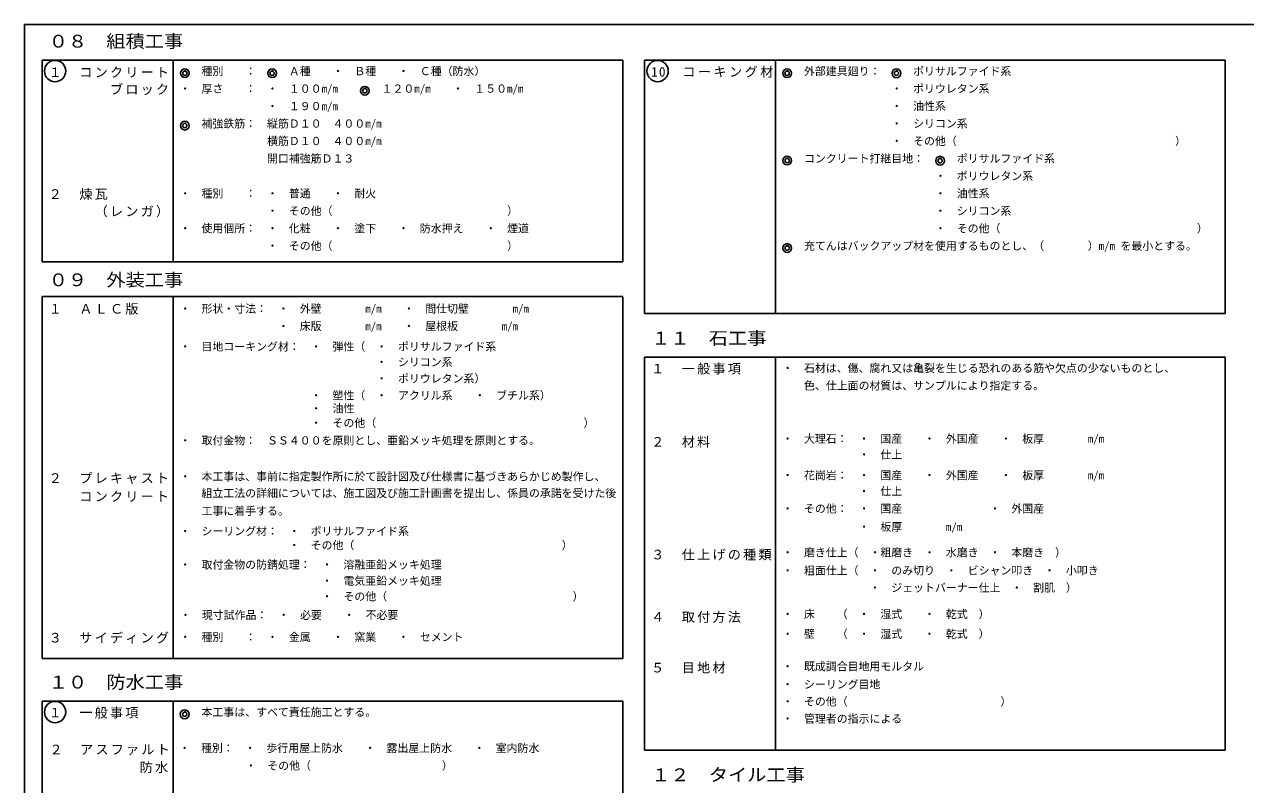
# Model space of a CAD drawing. Units: millimetres, scale not verified. Extents: x -27950 to 27564, y -20828 to 18132.
# Drawn here: x -27950 to 22, y 723 to 18132 of the extents above; entities that cross this region are included whole.
import ezdxf
from ezdxf.enums import TextEntityAlignment as Align

# ---------------------------------------------------------------- set-up
doc = ezdxf.new("R2010")
doc.units = ezdxf.units.MM
doc.header["$LTSCALE"] = 100
for name, color, linetype in [('0-1_１列上', 6, 'Continuous'), ('0-2_２列上', 6, 'Continuous'), ('0-4_４列上', 6, 'Continuous'), ('0-8_ 記\u3000号', 2, 'Continuous'), ('0-9_１列下', 6, 'Continuous'), ('0-A_２列下', 6, 'Continuous'), ('0-D_枠線', 2, 'Continuous'), ('C-F_ 補助線�', 5, 'Continuous')]:
    doc.layers.add(name, color=color, linetype=linetype)
doc.styles.add('ＭＳ ゴシック', font='')
doc.styles.get('ＭＳ ゴシック').set_extended_font_data('MS Gothic')

msp = doc.modelspace()

# ---------------------------------------------------------------- linework, layer by layer
at = {"layer": '0-4_４列上', "color": 2}
for p, q in [((-14243.1, 12694.7), (-27543.1, 12694.7)), ((-27543.1, 11898.1), (-14243.1, 11898.1))]:
    msp.add_line(p, q, dxfattribs=at)
at = {"layer": '0-8_ 記\u3000号'}
for centre, radius in [((-27246.3, 17062.9), 244.3), ((-24275, 17014.5), 100), ((-24275, 17014.5), 50), ((-22276.6, 17013.7), 100), ((-22276.6, 17013.7), 50), ((-13446.3, 17062.9), 244.3), ((-10479.1, 17013.7), 100), ((-10479.1, 17013.7), 50), ((-7976.4, 17012), 100), ((-7976.4, 17012), 50), ((-20151.8, 16613.7), 100), ((-20151.8, 16613.7), 50), ((-24277.1, 15813.9), 100), ((-24277.1, 15813.9), 50), ((-10477.4, 15012.6), 100), ((-6976.5, 15011.1), 100), ((-10477.4, 15012.6), 50), ((-6976.5, 15011.1), 50), ((-10477.3, 13010.9), 100), ((-10477.3, 13010.9), 50), ((-27246.3, 2385.2), 244.3), ((-24278.9, 2332.4), 100), ((-24278.9, 2332.4), 50)]:
    msp.add_circle(centre, radius, dxfattribs=at)
at = {"layer": '0-D_枠線'}
for p, q in [((-27543.1, 17312.9), (-14243.1, 17312.9)), ((-27543.1, 12694.1), (-27543.1, 17312.9)), ((-24543.1, 17312.9), (-24543.1, 12696.4)), ((-14243.1, 12694.7), (-14243.1, 17312.9)), ((-13743.1, 17312.9), (-443.1, 17312.9)), ((-13743.1, 11512.9), (-13743.1, 17312.9)), ((-10743.1, 17312.9), (-10743.1, 11512.9)), ((-443.1, 11512.9), (-443.1, 17312.9)), ((-27543.1, 3608.8), (-27543.1, 11902.9)), ((-24543.1, 11902.9), (-24543.1, 3608.8)), ((-13743.1, 11512.9), (-443.1, 11512.9)), ((-13743.1, 10512.9), (-443.1, 10512.9)), ((-13743.1, 1512.9), (-13743.1, 10512.9)), ((-10743.1, 10512.9), (-10743.1, 1512.9)), ((-443.1, 1512.9), (-443.1, 10512.9)), ((-24543.1, 2635.2), (-24543.1, -17287.1)), ((-13743.1, 1512.9), (-443.1, 1512.9))]:
    msp.add_line(p, q, dxfattribs=at)
for points in [[(-27543.1, 3608.8), (-14243.1, 3608.8), (-14243.1, 11894.9)], [(-27543.1, -17287.1), (-27543.1, 2635.2), (-14243.1, 2635.2), (-14243.1, -17287.1)]]:
    msp.add_lwpolyline(points, dxfattribs=at)
at = {"layer": 'C-F_ 補助線�', "color": 7}
for p in [(-27950, -19950), (27563.8, 18131.7)]:
    msp.add_line(p, (-27950, 18131.7), dxfattribs=at)

# ---------------------------------------------------------------- texts
at = {"layer": '0-1_１列上', "color": 3, "style": 'ＭＳ ゴシック', "width": 1.1}
for s, p in [('０８\u3000組積工事', (-27393.1, 17512.9)), ('０９\u3000外装工事', (-27393.1, 12048.4))]:
    msp.add_text(s, height=293.3, dxfattribs=at).set_placement(p, align=Align.BOTTOM_LEFT)
at = {"layer": '0-1_１列上', "style": 'ＭＳ ゴシック'}
for s, p in [('・\u3000種別\u3000\u3000：\u3000・\u3000Ａ種\u3000\u3000・\u3000Ｂ種\u3000\u3000・\u3000Ｃ種（防水） ', (-24393.1, 16912.9)), ('・\u3000厚さ\u3000\u3000：\u3000・\u3000１００m/m\u3000\u3000・\u3000１２０m/m\u3000\u3000・\u3000１５０m/m', (-24393.1, 16512.9)), ('\u3000\u3000\u3000\u3000\u3000\u3000\u3000\u3000・\u3000１９０m/m', (-24393.1, 16112.9)), ('・\u3000補強鉄筋：\u3000縦筋Ｄ１０\u3000４００m/m ', (-24393.1, 15712.9)), ('\u3000\u3000\u3000\u3000\u3000\u3000\u3000\u3000横筋Ｄ１０\u3000４００m/m', (-24393.1, 15312.9)), ('\u3000\u3000\u3000\u3000\u3000\u3000\u3000\u3000開口補強筋Ｄ１３', (-24393.1, 14912.9)), ('・\u3000種別\u3000\u3000：\u3000・\u3000普通\u3000\u3000・\u3000耐火\u3000\u3000', (-24393.1, 14112.9)), ('\u3000\u3000\u3000\u3000\u3000\u3000\u3000\u3000・\u3000その他（\u3000\u3000\u3000\u3000\u3000\u3000\u3000\u3000\u3000\u3000\u3000\u3000\u3000\u3000\u3000\u3000）', (-24393.1, 13712.9)), ('・\u3000使用個所：\u3000・\u3000化粧\u3000\u3000・\u3000塗下\u3000\u3000・\u3000防水押え\u3000\u3000・\u3000煙道', (-24393.1, 13312.9)), ('\u3000\u3000\u3000\u3000\u3000\u3000\u3000\u3000・\u3000その他（\u3000\u3000\u3000\u3000\u3000\u3000\u3000\u3000\u3000\u3000\u3000\u3000\u3000\u3000\u3000\u3000）', (-24393.1, 12912.9)), ('・\u3000形状・寸法：\u3000・\u3000外壁\u3000\u3000\u3000\u3000m/m\u3000\u3000・\u3000間仕切壁\u3000\u3000\u3000\u3000m/m', (-24393.1, 11474.4)), ('\u3000\u3000\u3000\u3000\u3000\u3000\u3000\u3000\u3000・\u3000床版\u3000\u3000\u3000\u3000m/m\u3000\u3000・\u3000屋根板\u3000\u3000\u3000\u3000m/m', (-24393.1, 11074.4)), ('・\u3000目地コーキング材：\u3000・\u3000弾性（\u3000・\u3000ポリサルファイド系', (-24393.1, 10605.6)), ('\u3000\u3000\u3000\u3000\u3000\u3000\u3000\u3000\u3000\u3000\u3000\u3000\u3000\u3000\u3000\u3000\u3000\u3000・\u3000シリコン系', (-24393.1, 10251.5)), ('\u3000\u3000\u3000\u3000\u3000\u3000\u3000\u3000\u3000\u3000\u3000\u3000\u3000\u3000\u3000\u3000\u3000\u3000・\u3000ポリウレタン系）', (-24393.1, 9874.4)), ('\u3000\u3000\u3000\u3000\u3000\u3000\u3000\u3000\u3000\u3000\u3000\u3000・\u3000塑性（\u3000・\u3000アクリル系\u3000\u3000・\u3000ブチル系）\u3000', (-24393.1, 9488)), ('\u3000\u3000\u3000\u3000\u3000\u3000\u3000\u3000\u3000\u3000\u3000\u3000・\u3000油性', (-24393.1, 9189)), ('\u3000\u3000\u3000\u3000\u3000\u3000\u3000\u3000\u3000\u3000\u3000\u3000・\u3000その他（\u3000\u3000\u3000\u3000\u3000\u3000\u3000\u3000\u3000\u3000\u3000\u3000\u3000\u3000\u3000\u3000\u3000\u3000\u3000）', (-24393.1, 8857.8)), ('・\u3000取付金物：\u3000ＳＳ４００を原則とし、亜鉛メッキ処理を原則とする。 ', (-24393.1, 8456.2)), ('・\u3000本工事は、事前に指定製作所に於て設計図及び仕様書に基づきあらかじめ製作し、', (-24393.1, 7630.3)), ('\u3000\u3000組立工法の詳細については、施工図及び施工計画書を提出し、係員の承諾を受けた後', (-24393.1, 7249.4)), ('\u3000\u3000工事に着手する。', (-24393.1, 6841.8)), ('・\u3000シーリング材：\u3000・\u3000ポリサルファイド系', (-24393.1, 6377.8)), ('\u3000\u3000\u3000\u3000\u3000\u3000\u3000\u3000\u3000\u3000・\u3000その他（\u3000\u3000\u3000\u3000\u3000\u3000\u3000\u3000\u3000\u3000\u3000\u3000\u3000\u3000\u3000\u3000\u3000\u3000\u3000）', (-24393.1, 6057.7)), ('・\u3000取付金物の防錆処理：\u3000・\u3000溶融亜鉛メッキ処理', (-24393.1, 5612.1)), ('\u3000\u3000\u3000\u3000\u3000\u3000\u3000\u3000\u3000\u3000\u3000\u3000\u3000・\u3000電気亜鉛メッキ処理', (-24393.1, 5241.4)), ('\u3000\u3000\u3000\u3000\u3000\u3000\u3000\u3000\u3000\u3000\u3000\u3000\u3000・\u3000その他（\u3000\u3000\u3000\u3000\u3000\u3000\u3000\u3000\u3000\u3000\u3000\u3000\u3000\u3000\u3000\u3000\u3000）\u3000', (-24393.1, 4883.9)), ('・\u3000現寸試作品：\u3000・\u3000必要\u3000\u3000・\u3000不必要', (-24386.5, 4458.3)), ('・\u3000種別\u3000\u3000：\u3000・\u3000金属\u3000\u3000・\u3000窯業\u3000\u3000・\u3000セメント', (-24393.1, 3953.4))]:
    msp.add_text(s, height=183.3, dxfattribs=at).set_placement(p, align=Align.BOTTOM_LEFT)
at = {"layer": '0-1_１列上', "color": 2, "char_height": 219.9, "attachment_point": 7, "style": 'ＭＳ ゴシック'}
for s, insert in [('\\T1.17;１\u3000コンクリート', (-27393.1, 16912.9)), ('\\T1.17;\u3000\u3000\u3000\u3000ブロック', (-27393.1, 16512.9)), ('\\T1.17;２\u3000煉瓦', (-27393.1, 14112.9)), ('\\T1.17;\u3000\u3000\u3000（レンガ）', (-27393.1, 13712.9)), ('\\T1.17;１\u3000ＡＬＣ版', (-27393.1, 11484.4)), ('\\T1.17;２\u3000プレキャスト', (-27393.1, 7605.8)), ('\\T1.17;\u3000\u3000コンクリート', (-27393.1, 7199.7)), ('\\T1.17;３\u3000サイディング', (-27393.1, 3953.4))]:
    msp.add_mtext(s, dxfattribs=dict(at, insert=insert))
at = {"layer": '0-2_２列上', "style": 'ＭＳ ゴシック'}
for s, p in [('・\u3000外部建具廻り：\u3000・\u3000ポリサルファイド系', (-10593.1, 16912.9)), ('\u3000\u3000\u3000\u3000\u3000\u3000\u3000\u3000\u3000\u3000・\u3000ポリウレタン系', (-10593.1, 16512.9)), ('\u3000\u3000\u3000\u3000\u3000\u3000\u3000\u3000\u3000\u3000・\u3000油性系', (-10593.1, 16112.9)), ('\u3000\u3000\u3000\u3000\u3000\u3000\u3000\u3000\u3000\u3000・\u3000シリコン系', (-10593.1, 15712.9)), ('\u3000\u3000\u3000\u3000\u3000\u3000\u3000\u3000\u3000\u3000・\u3000その他（\u3000\u3000\u3000\u3000\u3000\u3000\u3000\u3000\u3000\u3000\u3000\u3000\u3000\u3000\u3000\u3000\u3000\u3000\u3000\u3000）', (-10593.1, 15312.9)), ('・\u3000コンクリート打継目地：\u3000・\u3000ポリサルファイド系', (-10593.1, 14912.9)), ('\u3000\u3000\u3000\u3000\u3000\u3000\u3000\u3000\u3000\u3000\u3000\u3000\u3000\u3000・\u3000ポリウレタン系', (-10593.1, 14512.9)), ('\u3000\u3000\u3000\u3000\u3000\u3000\u3000\u3000\u3000\u3000\u3000\u3000\u3000\u3000・\u3000油性系', (-10593.1, 14112.9)), ('\u3000\u3000\u3000\u3000\u3000\u3000\u3000\u3000\u3000\u3000\u3000\u3000\u3000\u3000・\u3000シリコン系', (-10593.1, 13712.9)), ('\u3000\u3000\u3000\u3000\u3000\u3000\u3000\u3000\u3000\u3000\u3000\u3000\u3000\u3000・\u3000その他（\u3000\u3000\u3000\u3000\u3000\u3000\u3000\u3000\u3000\u3000\u3000\u3000\u3000\u3000\u3000\u3000\u3000\u3000）', (-10593.1, 13312.9)), ('・\u3000充てんはバックアップ材を使用するものとし、（\u3000\u3000\u3000\u3000）m/m を最小とする。', (-10593.1, 12912.9)), ('・\u3000石材は、傷、腐れ又は亀裂を生じる恐れのある筋や欠点の少ないものとし、', (-10593.1, 10112.9)), ('\u3000\u3000色、仕上面の材質は、サンプルにより指定する。', (-10593.1, 9712.9)), ('・\u3000大理石：\u3000・\u3000国産\u3000\u3000・\u3000外国産\u3000\u3000・\u3000板厚\u3000\u3000\u3000\u3000m/m\u3000\u3000', (-10593.1, 8496)), ('\u3000\u3000\u3000\u3000\u3000\u3000\u3000・\u3000仕上', (-10593.1, 8132.7)), ('・\u3000花崗岩：\u3000・\u3000国産\u3000\u3000・\u3000外国産\u3000\u3000・\u3000板厚\u3000\u3000\u3000\u3000m/m\u3000\u3000', (-10593.1, 7659.4)), ('\u3000\u3000\u3000\u3000\u3000\u3000\u3000・\u3000仕上', (-10593.1, 7296)), ('・\u3000その他：\u3000・\u3000国産\u3000\u3000\u3000\u3000\u3000\u3000\u3000\u3000・\u3000外国産', (-10593.1, 6896)), ('\u3000\u3000\u3000\u3000\u3000\u3000\u3000・\u3000板厚\u3000\u3000\u3000\u3000m/m', (-10593.1, 6477.7)), ('・\u3000磨き仕上（\u3000・粗磨き\u3000・\u3000水磨き\u3000・\u3000本磨き\u3000）', (-10593.1, 5891.5)), ('・\u3000粗面仕上（\u3000・\u3000のみ切り\u3000・\u3000ビシャン叩き\u3000・\u3000小叩き\u3000', (-10593.1, 5477.6)), ('\u3000\u3000\u3000\u3000\u3000\u3000\u3000\u3000・\u3000ジェットバーナー仕上\u3000・\u3000割肌\u3000）\u3000', (-10593.1, 5084.4)), ('・\u3000床\u3000\u3000（\u3000・\u3000湿式\u3000\u3000・\u3000乾式\u3000）\u3000', (-10593.1, 4479.9)), ('・\u3000壁\u3000\u3000（\u3000・\u3000湿式\u3000\u3000・\u3000乾式\u3000）\u3000', (-10593.1, 4026.1)), ('・\u3000既成調合目地用モルタル', (-10593.1, 3282)), ('・\u3000シーリング目地', (-10593.1, 2869.7)), ('・\u3000その他（\u3000\u3000\u3000\u3000\u3000\u3000\u3000\u3000\u3000\u3000\u3000\u3000\u3000\u3000）', (-10593.1, 2478.1)), ('・\u3000管理者の指示による', (-10593.1, 2084.1))]:
    msp.add_text(s, height=183.3, dxfattribs=at).set_placement(p, align=Align.BOTTOM_LEFT)
at = {"layer": '0-2_２列上', "color": 3, "style": 'ＭＳ ゴシック', "width": 1.1}
msp.add_text('１１\u3000石工事', height=293.3, dxfattribs=at).set_placement((-13593.1, 10712.9), align=Align.BOTTOM_LEFT)
at = {"layer": '0-2_２列上', "color": 2, "char_height": 219.9, "attachment_point": 7, "style": 'ＭＳ ゴシック'}
for s, insert in [('\\T1.19;10\u3000コーキング材', (-13593.1, 16912.9)), ('\\T1.17;１\u3000一般事項', (-13593.1, 10112.9)), ('\\T1.17;２\u3000材料', (-13593.1, 8439.1)), ('\\T1.17;３\u3000仕上げの種類', (-13593.1, 5856.3)), ('\\T1.17;４\u3000取付方法', (-13593.1, 4426.4)), ('\\T1.17;５\u3000目地材', (-13593.1, 3267.6))]:
    msp.add_mtext(s, dxfattribs=dict(at, insert=insert))
at = {"layer": '0-9_１列下', "color": 3, "style": 'ＭＳ ゴシック', "width": 1.1}
msp.add_text('１０\u3000防水工事', height=293.3, dxfattribs=at).set_placement((-27393.1, 2835.2), align=Align.BOTTOM_LEFT)
at = {"layer": '0-9_１列下', "style": 'ＭＳ ゴシック'}
for s, p in [('・\u3000本工事は、すべて責任施工とする。', (-24393.1, 2235.2)), ('・\u3000種別：\u3000・\u3000歩行用屋上防水\u3000\u3000・\u3000露出屋上防水\u3000\u3000・\u3000室内防水', (-24405.8, 1411.8)), ('\u3000\u3000\u3000\u3000\u3000\u3000・\u3000その他（\u3000\u3000\u3000\u3000\u3000\u3000\u3000\u3000\u3000\u3000\u3000\u3000）', (-24387.4, 1008.5))]:
    msp.add_text(s, height=183.3, dxfattribs=at).set_placement(p, align=Align.BOTTOM_LEFT)
at = {"layer": '0-9_１列下', "color": 2, "char_height": 219.9, "attachment_point": 7, "style": 'ＭＳ ゴシック'}
for s, insert in [('\\T1.17;１\u3000一般事項', (-27393.1, 2235.2)), ('\\T1.17;２\u3000アスファルト', (-27375.5, 1393.5)), ('\\T1.17;\u3000\u3000\u3000\u3000\u3000防水', (-27063.9, 984.5))]:
    msp.add_mtext(s, dxfattribs=dict(at, insert=insert))
at = {"layer": '0-A_２列下', "color": 3, "style": 'ＭＳ ゴシック', "width": 1.1}
msp.add_text('１２\u3000タイル工事', height=293.3, dxfattribs=at).set_placement((-13593.1, 712.9), align=Align.BOTTOM_LEFT)

doc.saveas('drawing.dxf')
